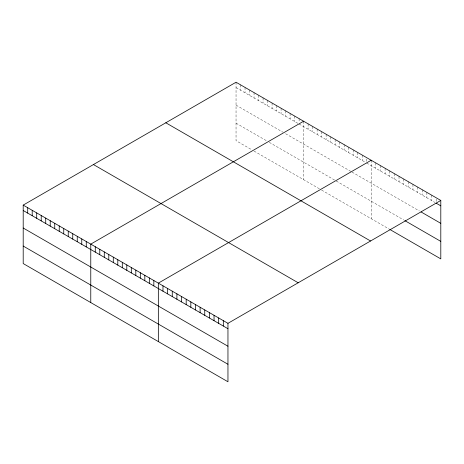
<?xml version="1.0" encoding="UTF-8"?>
<svg xmlns="http://www.w3.org/2000/svg" width="464" height="464" viewBox="0 0 464 464"><rect width="100%" height="100%" fill="white"/><g stroke="black" fill="none" stroke-linecap="round" stroke-linejoin="round"><path stroke-width="0.35" stroke-dasharray="2.32 1.74" d="M236.043 82.227L236.043 140.673L251.807 149.773M236.043 87.621L297.981 123.383M299.106 124.033L365.551 162.394M366.676 163.044L435 202.49M236.043 105.131L282.779 132.112M285.592 133.736L351.474 171.773M352.037 172.098L419.334 210.952M236.043 123.169L267.009 141.044M269.265 142.349L335.141 180.386M336.272 181.035L403.668 219.948M254.057 151.078L320.502 189.44M321.627 190.089L389.168 229.077M436.16 199.114L436.16 201.811M431.52 195.083L431.52 200.483M426.874 192.403L426.874 197.803M422.234 189.724L422.234 195.124M417.594 187.044L417.594 192.444M412.954 184.365L412.954 189.764M408.314 181.685L408.314 187.085M403.668 179.011L403.668 184.405M399.028 176.332L399.028 181.726M394.388 173.652L394.388 179.046M389.748 170.972L389.748 176.366M385.103 168.293L385.103 173.687M380.463 165.613L380.463 171.007M375.823 162.934L375.823 168.328M371.183 160.254L371.183 218.695M366.676 159.001L366.676 161.698M362.175 155.051L362.175 160.445M357.669 152.447L357.669 157.841M353.162 149.849L353.162 155.243M348.661 147.245L348.661 152.644M344.155 144.646L344.155 150.04M339.648 142.048L339.648 147.442M335.141 139.444L335.141 144.838M330.641 136.845L330.641 142.239M326.134 134.241L326.134 139.641M321.627 131.643L321.627 137.037M317.127 129.044L317.127 134.438M312.62 126.44L312.62 131.834M308.113 123.842L308.113 129.236M303.613 121.237L303.613 179.684M299.106 118.639L299.106 122.687M294.599 116.041L294.599 121.435M290.099 113.436L290.099 118.83M285.592 110.838L285.592 116.232M281.085 108.234L281.085 113.634M276.585 105.635L276.585 111.029M272.078 103.037L272.078 108.431M267.571 100.433L267.571 105.827M263.071 97.834L263.071 103.228M258.564 95.23L258.564 100.63M254.057 92.632L254.057 98.026M249.557 90.033L249.557 95.427M245.05 87.429L245.05 92.823M240.543 84.831L240.543 90.225"/><path stroke-width="0.7" d="M440.8 200.442L227.957 323.327L227.957 381.773L23.2 263.558L23.2 205.111L236.043 82.227L440.8 200.442L440.8 258.889L389.748 229.413M303.613 121.237L90.77 244.122L90.77 302.569M371.183 160.254L158.34 283.133L158.34 341.579M436.16 203.162L440.8 205.842M421.074 211.955L440.8 223.346M404.828 220.615L440.8 241.384M165.805 122.78L370.562 240.996M93.438 164.558L298.195 282.779M23.2 205.111L227.957 323.327M23.2 210.505L227.957 328.721M23.2 228.01L227.957 346.231M23.2 246.048L227.957 364.263M223.317 320.647L223.317 326.041M218.677 317.968L218.677 323.362M214.037 315.288L214.037 320.682M209.392 312.608L209.392 318.002M204.752 309.929L204.752 315.323M200.112 307.249L200.112 312.643M195.472 304.57L195.472 309.964M190.832 301.89L190.832 307.284M186.186 299.21L186.186 304.604M181.546 296.531L181.546 301.925M176.906 293.851L176.906 299.245M172.266 291.172L172.266 296.566M167.626 288.492L167.626 293.886M162.98 285.812L162.98 291.206M153.839 280.534L153.839 285.928M149.333 277.93L149.333 283.33M144.826 275.332L144.826 280.726M140.319 272.733L140.319 278.127M135.819 270.129L135.819 275.523M131.312 267.531L131.312 272.925M126.805 264.927L126.805 270.326M122.305 262.328L122.305 267.722M117.798 259.724L117.798 265.124M113.291 257.126L113.291 262.52M108.791 254.527L108.791 259.921M104.284 251.923L104.284 257.317M99.777 249.325L99.777 254.719M95.277 246.72L95.277 252.12M86.263 241.524L86.263 246.918M81.763 238.919L81.763 244.313M77.256 236.321L77.256 241.715M72.749 233.717L72.749 239.117M68.249 231.118L68.249 236.512M63.742 228.52L63.742 233.914M59.235 225.916L59.235 231.31M54.735 223.317L54.735 228.711M50.228 220.713L50.228 226.113M45.721 218.115L45.721 223.509M41.221 215.516L41.221 220.91M36.714 212.912L36.714 218.306M32.207 210.314L32.207 215.708M27.707 207.71L27.707 213.109"/></g></svg>
